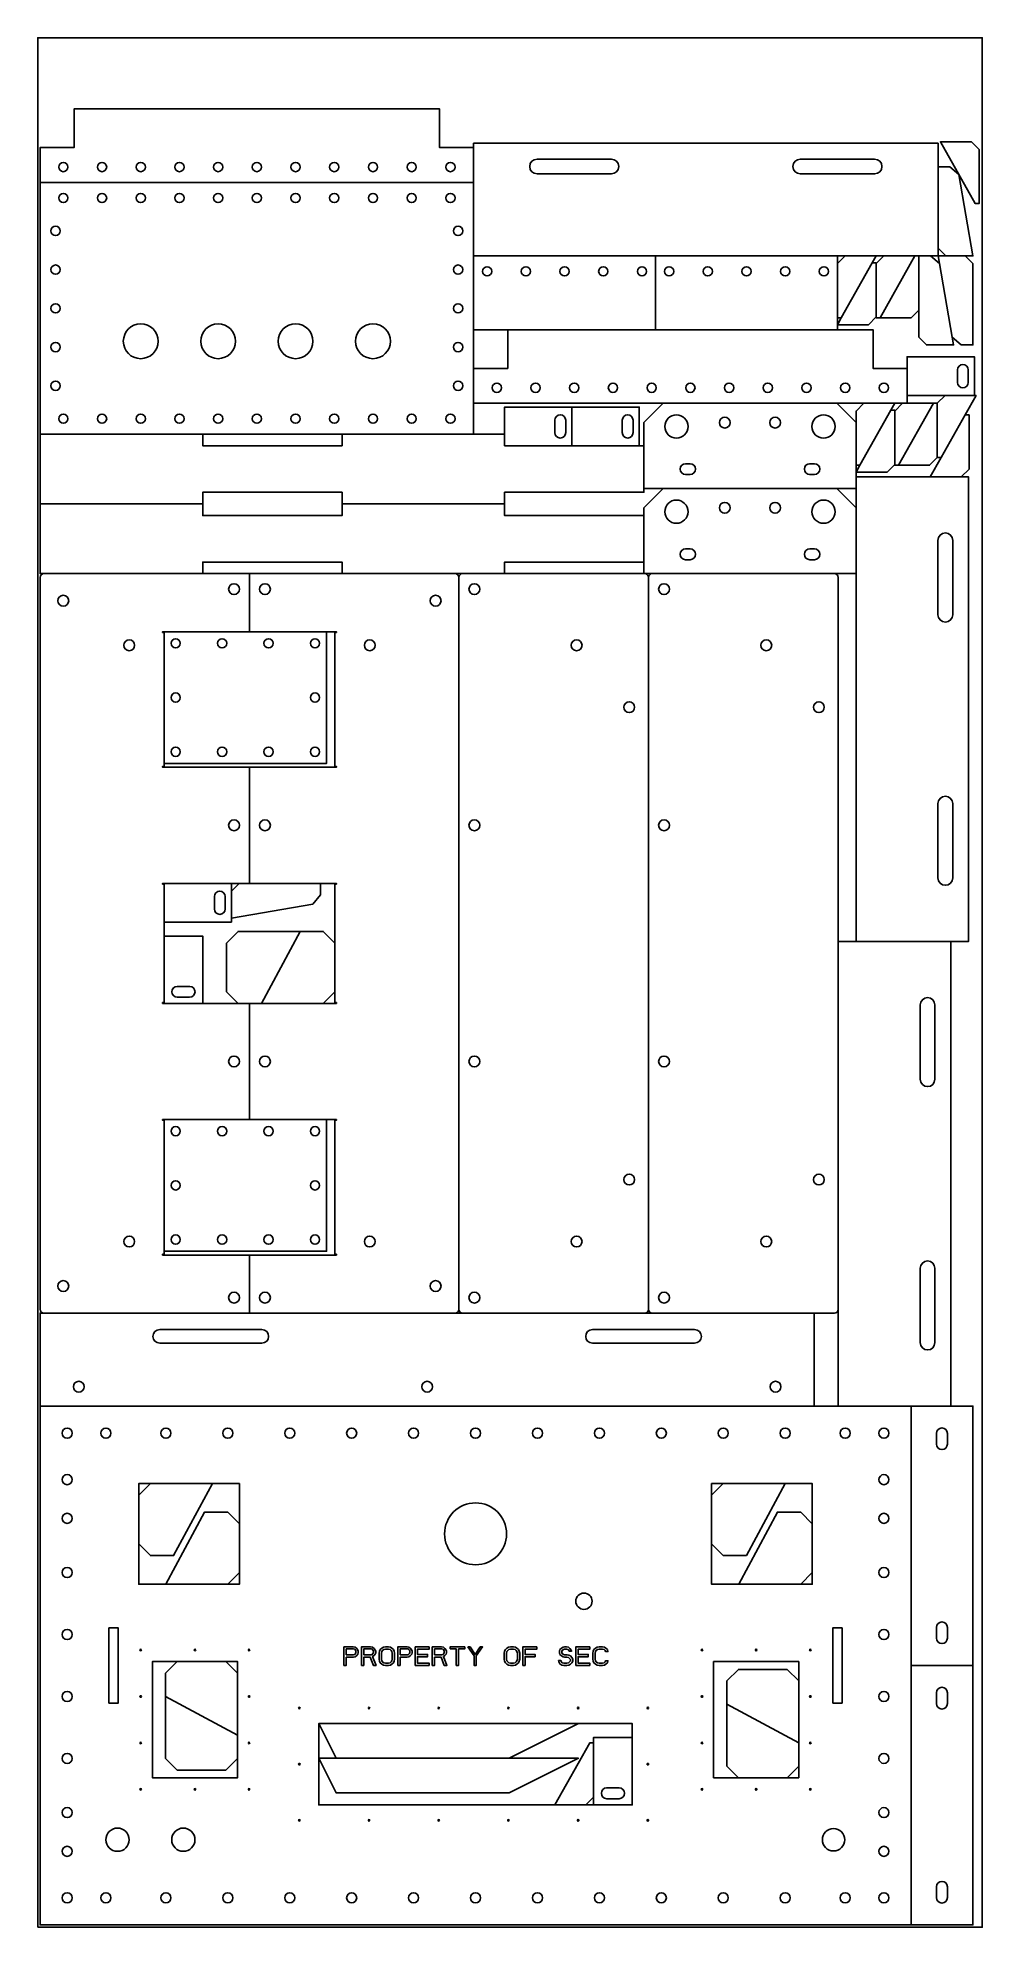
# Model space of a CAD drawing. Extents: x 0 to 1220, y 0 to 2440.
import ezdxf

# ---------------------------------------------------------------- set-up
doc = ezdxf.new("R2010")
doc.units = 0
doc.layers.get('0').update_dxf_attribs({"linetype": 'CONTINUOUS'})

msp = doc.modelspace()

# ---------------------------------------------------------------- linework, layer by layer
for p, q in [((563, 2253.20785), (3, 2253.20785)), ((1123, 1968.11581), (563, 1968.11581))]:
    msp.add_line(p, q)
for points in [[(0, 0), (1220, 0), (1220, 2440), (0, 2440)], [(1215.94454, 2295.79844), (1215.94454, 2225.79844), (1210.94454, 2225.79844), (1165.94454, 2305.79844), (1205.94454, 2305.79844)], [(965.5, 573), (915.5, 480), (885.5, 480), (870.5, 495), (870.5, 558), (885.5, 573)], [(92, 289.5), (92, 386.5), (104, 386.5), (104, 289.5)], [(1027, 289.5), (1039, 289.5), (1039, 386.5), (1027, 386.5)], [(395.5, 338), (398.5, 338), (398.5, 348.7234), (407.5, 348.7234), (410, 349.23404), (412, 350.76596), (413.5, 352.80851), (414, 354.34043), (414, 356.38298), (413.5, 357.91489), (412, 359.95745), (410, 361.48936), (407.5, 362), (395.5, 362)], [(398.5, 351.78723), (408, 351.78723), (409.5, 352.29787), (410.5, 353.31915), (411, 354.85106), (411, 356.38298), (410.5, 357.91489), (409.5, 358.93617), (408, 359.44681), (398.5, 359.44681)], [(418, 338), (421, 338), (421, 348.7234), (429.5, 348.7234), (433.5, 338), (437, 338), (432.5, 349.74468), (434.5, 350.76596), (436, 352.80851), (436.5, 354.34043), (436.5, 356.38298), (436, 357.91489), (434.5, 359.95745), (432.5, 361.48936), (430, 362), (418, 362)], [(421, 351.78723), (421, 359.44681), (430.5, 359.44681), (432, 358.93617), (433, 357.91489), (433.5, 356.38298), (433.5, 354.85106), (433, 353.31915), (432, 352.29787), (430.5, 351.78723)], [(441, 346.17021), (441.5, 343.61702), (442.5, 341.57447), (444.5, 339.53191), (446.5, 338.51064), (449, 338), (453, 338), (455.5, 338.51064), (457.5, 339.53191), (459.5, 341.57447), (460.5, 343.61702), (461, 346.17021), (461, 353.82979), (460.5, 356.38298), (459.5, 358.42553), (457.5, 360.46809), (455.5, 361.48936), (453, 362), (449, 362), (446.5, 361.48936), (444.5, 360.46809), (442.5, 358.42553), (441.5, 356.38298), (441, 353.82979)], [(444, 346.17021), (444.5, 344.12766), (445.5, 342.59574), (447, 341.57447), (449, 341.06383), (453, 341.06383), (455, 341.57447), (456.5, 342.59574), (457.5, 344.12766), (458, 346.17021), (458, 353.82979), (457.5, 355.87234), (456.5, 357.40426), (455, 358.42553), (453, 358.93617), (449, 358.93617), (447, 358.42553), (445.5, 357.40426), (444.5, 355.87234), (444, 353.82979)], [(465, 338), (468, 338), (468, 348.7234), (477, 348.7234), (479.5, 349.23404), (481.5, 350.76596), (483, 352.80851), (483.5, 354.34043), (483.5, 356.38298), (483, 357.91489), (481.5, 359.95745), (479.5, 361.48936), (477, 362), (465, 362)], [(468, 351.78723), (477.5, 351.78723), (479, 352.29787), (480, 353.31915), (480.5, 354.85106), (480.5, 356.38298), (480, 357.91489), (479, 358.93617), (477.5, 359.44681), (468, 359.44681)], [(487.5, 338), (487.5, 362), (505.5, 362), (505.5, 358.93617), (490.5, 358.93617), (490.5, 352.29787), (503.5, 352.29787), (503.5, 349.23404), (490.5, 349.23404), (490.5, 341.06383), (505.5, 341.06383), (505.5, 338)], [(509.5, 338), (512.5, 338), (512.5, 348.7234), (521, 348.7234), (525, 338), (528.5, 338), (524, 349.74468), (526, 350.76596), (527.5, 352.80851), (528, 354.34043), (528, 356.38298), (527.5, 357.91489), (526, 359.95745), (524, 361.48936), (521.5, 362), (509.5, 362)], [(512.5, 351.78723), (522, 351.78723), (523.5, 352.29787), (524.5, 353.31915), (525, 354.85106), (525, 356.38298), (524.5, 357.91489), (523.5, 358.93617), (522, 359.44681), (512.5, 359.44681)], [(532.5, 359.44681), (532.5, 362), (551.5, 362), (551.5, 359.44681), (543.5, 359.44681), (543.5, 338), (540.5, 338), (540.5, 359.44681)], [(555.5, 362), (558.5, 362), (565, 352.29787), (571.5, 362), (574.5, 362), (566.5, 350.25532), (566.5, 338), (563.5, 338), (563.5, 350.25532)], [(602.5, 346.17021), (602.99999, 343.61702), (604, 341.57447), (605.99999, 339.53191), (608.00001, 338.51064), (610.49999, 338), (614.5, 338), (617.00001, 338.51064), (619, 339.53191), (620.99999, 341.57447), (622, 343.61702), (622.49999, 346.17021), (622.49999, 353.82979), (622, 356.38298), (620.99999, 358.42553), (619, 360.46809), (617.00001, 361.48936), (614.5, 362), (610.49999, 362), (608.00001, 361.48936), (605.99999, 360.46809), (604, 358.42553), (602.99999, 356.38298), (602.5, 353.82979)], [(605.5, 346.17021), (605.5, 353.82979), (605.99999, 355.87234), (607, 357.40426), (608.5, 358.42553), (610.49999, 358.93617), (614.5, 358.93617), (616.49999, 358.42553), (617.99999, 357.40426), (619, 355.87234), (619.49999, 353.82979), (619.49999, 346.17021), (619, 344.12766), (617.99999, 342.59574), (616.49999, 341.57447), (614.5, 341.06383), (610.49999, 341.06383), (608.5, 341.57447), (607, 342.59574), (605.99999, 344.12766)], [(626.5, 338), (626.5, 362), (644.5, 362), (644.5, 358.93617), (629.5, 358.93617), (629.5, 352.29787), (642.50001, 352.29787), (642.50001, 349.23404), (629.5, 349.23404), (629.5, 338)], [(672.50001, 344.6383), (675.50001, 344.6383), (676, 343.10638), (677.5, 341.57447), (679.49999, 341.06383), (683.5, 341.06383), (685.49999, 341.57447), (686.99999, 342.59574), (688, 344.12766), (688, 345.65957), (686.99999, 347.19149), (685.49999, 348.21277), (683.5, 348.7234), (680.5, 348.7234), (678.50001, 349.23404), (676.49999, 350.25532), (674.5, 352.29787), (674.00001, 354.34043), (674.00001, 356.38298), (674.5, 358.42553), (676.49999, 360.46809), (678.50001, 361.48936), (680.5, 362), (683.00001, 362), (685.49999, 361.48936), (687.50001, 359.95745), (689.00001, 357.91489), (689.5, 356.38298), (686.5, 356.38298), (686.00001, 357.40426), (685, 358.42553), (683.5, 358.93617), (680.5, 358.93617), (679, 358.42553), (677.5, 357.40426), (677.00001, 355.87234), (677.00001, 354.85106), (677.5, 353.31915), (679, 352.29787), (680.5, 351.78723), (683.5, 351.78723), (686.00001, 351.2766), (688, 350.25532), (689.99999, 348.21277), (691, 346.17021), (691, 343.61702), (689.99999, 341.57447), (688, 339.53191), (686.00001, 338.51064), (683.5, 338), (679.49999, 338), (677.00001, 338.51064), (674.5, 340.04255), (673, 342.59574)], [(695.00001, 338), (713.00001, 338), (713.00001, 341.06383), (698.00001, 341.06383), (698.00001, 349.23404), (710.99999, 349.23404), (710.99999, 352.29787), (698.00001, 352.29787), (698.00001, 358.93617), (713.00001, 358.93617), (713.00001, 362), (695.00001, 362)], [(716.99999, 346.17021), (716.99999, 353.82979), (717.50001, 356.38298), (718.49999, 358.42553), (720.50001, 360.46809), (722.5, 361.48936), (725.00001, 362), (729.50001, 362), (731.99999, 361.48936), (734.00001, 360.46809), (736, 358.42553), (736.49999, 355.87234), (733.49999, 355.87234), (733, 357.40426), (731.5, 358.42553), (729.50001, 358.93617), (725.00001, 358.93617), (722.99999, 358.42553), (721.49999, 357.40426), (720.50001, 355.87234), (719.99999, 353.82979), (719.99999, 346.17021), (720.50001, 344.12766), (721.49999, 342.59574), (722.99999, 341.57447), (725.00001, 341.06383), (729.50001, 341.06383), (731.5, 341.57447), (733, 342.59574), (733.49999, 344.12766), (736.49999, 344.12766), (736, 341.57447), (734.00001, 339.53191), (731.99999, 338.51064), (729.50001, 338), (725.00001, 338), (722.5, 338.51064), (720.50001, 339.53191), (718.49999, 341.57447), (717.50001, 343.61702)], [(608.967478, 218.278639), (698.410197, 218.278639), (608.967478, 173.557279), (385.36068, 173.557279), (363.000001, 218.278639), (385.36068, 218.278639)]]:
    msp.add_lwpolyline(points, close=True)
for points in [[(563, 2298.10785), (563, 2303.74877), (1163, 2303.74877), (1163, 2273.39479), (1163, 2168.39479), (1163, 2158.39479), (1153, 2158.39479), (1138, 2158.39479), (1133, 2158.39479), (1093, 2158.39479), (1083, 2158.39479), (1043, 2158.39479), (1033, 2158.39479)], [(1198, 2158.39479), (1208, 2158.39479), (1189.713412, 2263.542673), (1178, 2273.39479), (1163, 2273.39479)], [(563, 1928.10785), (563, 1968.01581), (563, 2013.01581), (563, 2063.04081), (563, 2158.39479), (563, 2253.10785), (3, 2253.10785), (3, 1928.10785)], [(1033, 2148.39479), (1043, 2158.39479)], [(1083, 2158.39479), (1078, 2149.5059), (1038, 2078.39479), (1033, 2078.39479)], [(1038, 2078.39479), (1033, 2069.5059), (1073, 2069.5059), (1083, 2079.5059), (1083, 2148.39479), (1083, 2149.5059), (1078, 2149.5059)], [(1083, 2148.39479), (1093, 2158.39479)], [(1088, 2078.39479), (1128, 2078.39479), (1138, 2088.39479), (1138, 2158.39479)], [(1173, 2158.39479), (1163, 2168.39479)], [(1164.713412, 2148.542672), (1163, 2158.39479), (1173, 2158.39479), (1198, 2158.39479), (1208, 2148.39479), (1208, 2043.39479), (1193, 2043.39479), (1181.286588, 2053.246907)], [(607, 2063.04081), (563, 2063.04081)], [(1210, 1978.01581), (1210, 2028.01581), (1123, 2028.01581), (1123, 2013.01581)], [(1123, 1978.01581), (1172, 1978.01581)], [(1162, 1968.01581), (1172, 1978.01581), (1212, 1978.01581), (1197.928608, 1953.000001), (1167, 1898.01581), (1162, 1898.01581)], [(563, 1968.01581), (808, 1968.01581)], [(777, 1913.10785), (777, 1963.10785), (690, 1963.10785)], [(783, 1913.10785), (783, 1943.015812), (808, 1968.01581), (1032, 1968.01581), (1057, 1943.015812), (1057, 1888.01581), (1057, 1879.12693), (1057, 1873), (1057, 1858.01183), (1032, 1858.01183)], [(1057, 1943.015812), (1057, 1958.01581), (1067, 1968.01581)], [(1061.999996, 1888.015812), (1057, 1879.12693), (1097, 1879.12693), (1107, 1889.12693), (1107, 1958.01581), (1107, 1959.12693), (1102, 1959.12693)], [(1117, 1968.01581), (1107, 1958.01581)], [(1112, 1888.01581), (1152, 1888.01581), (1162, 1898.01581), (1162, 1968.01581), (1157, 1968.01581)], [(1192.92861, 1873), (1202.92861, 1883), (1202.92861, 1953), (1197.92861, 1953)], [(3, 1838.05785), (3, 1928.10785), (213, 1928.10785), (213, 1913.10785), (393, 1913.10785), (393, 1928.10785), (563, 1928.10785), (603, 1928.10785), (603, 1913.10785), (690, 1913.10785), (777, 1913.10785), (783, 1913.10785), (783, 1858.01183), (783, 1853.05785), (603, 1853.05785), (603, 1838.05785)], [(213, 1928.10785), (393, 1928.10785)], [(1167.000002, 1898.015809), (1152.92861, 1873)], [(808, 1858.01183), (783, 1858.01183)], [(1057, 1873), (1152.92861, 1873), (1192.92861, 1873), (1202.35398, 1873), (1202.35398, 1273), (1179.36582, 1273)], [(1057, 1833.011832), (1057, 1858.01183)], [(8, 1748.00785), (3, 1748.00785), (3, 1838.05785), (213, 1838.05785), (213, 1823.05785), (393, 1823.05785), (393, 1838.05785), (603, 1838.05785), (603, 1823.05785), (783, 1823.05785), (783, 1763.00785), (603, 1763.00785), (603, 1748.00785)], [(393, 1838.05785), (393, 1853.05785), (213, 1853.05785), (213, 1838.05785)], [(393, 1748.00785), (393, 1763.00785), (213, 1763.00785), (213, 1748.00785)], [(783, 1763.00785), (783, 1748.00785)], [(538.96592, 1748.00785), (548.96592, 1748.00785)], [(783.98888, 1748.00785), (793.98888, 1748.00785)], [(1057, 1748.00785), (1057, 1273)], [(163.12898, 1503.00785), (373.12898, 1503.00785), (373.12898, 1673.00785)], [(163.12898, 1673.00785), (163.12898, 1672.00785)], [(273.48296, 1498.00785), (385.83694, 1498.00785), (385.83694, 1499.00785), (383.83694, 1499.00785), (383.83694, 1672.00785), (385.83694, 1672.00785), (385.83694, 1673.00785), (373.12898, 1673.00785), (273.48296, 1673.00785)], [(163.12898, 1347.00785), (163.12898, 1348.00785)], [(163.12898, 1298.00785), (250.12898, 1298.00785), (250.12898, 1348.00785)], [(250.12898, 1303.00785), (355.276862, 1321.294438), (365.12898, 1333.00785), (365.12898, 1348.00785)], [(260.12898, 1348.00785), (250.12898, 1338.00785)], [(273.48296, 1348.00785), (385.83694, 1348.00785), (385.83694, 1347.00785), (383.83694, 1347.00785), (383.83694, 1271.00785), (383.83694, 1208.00785), (383.83694, 1194.00785), (385.83694, 1194.00785), (385.83694, 1193.00785), (368.83694, 1193.00785), (288.83694, 1193.00785), (273.48296, 1193.00785)], [(213.12898, 1193.00785), (213.12898, 1280.00785), (163.12898, 1280.00785)], [(258.83694, 1193.00785), (243.83694, 1208.00785), (243.83694, 1271.00785), (258.83694, 1286.00785), (338.83694, 1286.00785)], [(383.83694, 1271.00785), (368.83694, 1286.00785), (338.83694, 1286.00785), (288.83694, 1193.00785)], [(383.83694, 1208.00785), (368.83694, 1193.00785)], [(163.12898, 1194.00785), (163.12898, 1193.00785)], [(163.12898, 873.00785), (373.12898, 873.00785), (373.12898, 1043.00785)], [(163.12898, 1043.00785), (163.12898, 1042.00785)], [(1034.01184, 798.00785), (1034.01184, 673)], [(1179.36582, 673), (1208, 673), (1208, 338)], [(145.5, 573), (130.5, 573), (130.5, 558)], [(260.5, 521), (260.5, 573), (225.5, 573)], [(870.5, 558), (870.5, 573), (885.5, 573)], [(965.5, 573), (1000.5, 573), (1000.5, 521)], [(130.5, 495), (130.5, 443), (165.5, 443)], [(905.5, 443), (870.5, 443), (870.5, 495)], [(245.5, 443), (260.5, 443), (260.5, 458)], [(1000.5, 458), (1000.5, 443), (985.5, 443)], [(180, 343), (148, 343), (148, 193), (258, 193), (258, 218)], [(258, 328), (258, 343), (243, 343)], [(905, 193), (873, 193), (873, 343), (983, 343), (983, 318)], [(668, 158), (363, 158), (363, 263)], [(385.36068, 218.278639), (363.000001, 262.999999), (698.410197, 262.999999), (608.967478, 218.278639)], [(768, 245), (768, 263), (698.410197, 263)], [(718, 168), (718, 158), (768, 158), (768, 245), (718, 245), (718, 238)], [(983, 208), (983, 193), (968, 193)], [(708, 158), (718, 158)]]:
    msp.add_lwpolyline(points)
for points in [[(645, 2264.24877), (741, 2264.24877, 1), (741, 2283.24877), (645, 2283.24877, 1)], [(985, 2264.24877), (1081, 2264.24877, 1), (1081, 2283.24877), (985, 2283.24877, 1)], [(1202, 2011.01581, 1), (1188, 2011.01581), (1188, 1995.01581, 1), (1202, 1995.01581)], [(682, 1946.10785, 1), (668, 1946.10785), (668, 1930.10785, 1), (682, 1930.10785)], [(769, 1946.10785, 1), (755, 1946.10785), (755, 1930.10785, 1), (769, 1930.10785)], [(842.72, 1890.01183, -1), (842.72, 1876.01183), (836.72, 1876.01183, -1), (836.72, 1890.01183)], [(1003.28, 1890.01183), (997.28, 1890.01183, 1), (997.28, 1876.01183), (1003.28, 1876.01183, 1)], [(1162.85398, 1791), (1162.85398, 1695, 1), (1181.85398, 1695), (1181.85398, 1791, 1)], [(842.72, 1780.00785, -1), (842.72, 1766.00785), (836.72, 1766.00785, -1), (836.72, 1780.00785)], [(1003.28, 1780.00785), (997.28, 1780.00785, 1), (997.28, 1766.00785), (1003.28, 1766.00785, 1)], [(1162.85398, 1451), (1162.85398, 1355, 1), (1181.85398, 1355), (1181.85398, 1451, 1)], [(242.12898, 1331.00785, 1), (228.12898, 1331.00785), (228.12898, 1315.00785, 1), (242.12898, 1315.00785)], [(196.12898, 1201.00785, 1), (196.12898, 1215.00785), (180.12898, 1215.00785, 1), (180.12898, 1201.00785)], [(1139.86582, 1191), (1139.86582, 1095, 1), (1158.86582, 1095), (1158.86582, 1191, 1)], [(1139.86582, 851), (1139.86582, 755, 1), (1158.86582, 755), (1158.86582, 851, 1)], [(157.5, 754.25785, -1), (157.5, 771.75785), (289.5, 771.75785, -1), (289.5, 754.25785)], [(716.5, 754.25785), (848.5, 754.25785, 1), (848.5, 771.75785), (716.5, 771.75785, 1)], [(1161, 637.78), (1161, 623.78, 1), (1175, 623.78), (1175, 637.78, 1)], [(1161, 387.22, -1), (1175, 387.22), (1175, 373.22, -1), (1161, 373.22)], [(1161, 302.78), (1161, 288.78, 1), (1175, 288.78), (1175, 302.78, 1)], [(751, 166, 1), (751, 180), (735, 180, 1), (735, 166)], [(1161, 52.22, -1), (1175, 52.22), (1175, 38.22, -1), (1161, 38.22)]]:
    msp.add_lwpolyline(points, format="xyb", close=True)
for points in [[(273.48296, 793.00785), (273.48296, 868.00785), (161.12898, 868.00785), (161.12898, 869.00785), (163.12898, 869.00785), (163.12898, 873.00785), (163.12898, 1042.00785), (161.12898, 1042.00785), (161.12898, 1043.00785), (163.12898, 1043.00785), (273.48296, 1043.00785), (273.48296, 1193.00785), (258.83694, 1193.00785), (213.12898, 1193.00785), (163.12898, 1193.00785), (161.12898, 1193.00785), (161.12898, 1194.00785), (163.12898, 1194.00785), (163.12898, 1280.00785), (163.12898, 1298.00785), (163.12898, 1347.00785), (161.12898, 1347.00785), (161.12898, 1348.00785), (163.12898, 1348.00785), (250.12898, 1348.00785), (273.48296, 1348.00785), (273.48296, 1498.00785), (161.12898, 1498.00785), (161.12898, 1499.00785), (163.12898, 1499.00785), (163.12898, 1503.00785), (163.12898, 1672.00785), (161.12898, 1672.00785), (161.12898, 1673.00785), (163.12898, 1673.00785), (273.48296, 1673.00785), (273.48296, 1748.00785), (213, 1748.00785), (8, 1748.00785, 0.41421356), (3, 1743.00785), (3, 798.00785, 0.41421356), (8, 793.00785)], [(783.98888, 793.00785, 0.41421356), (788.98888, 798.00785), (788.98888, 1743.00785, 0.41421356), (783.98888, 1748.00785), (783, 1748.00785), (603, 1748.00785), (548.96592, 1748.00785, 0.41421356), (543.96592, 1743.00785)], [(1003, 793.00785), (1029.01184, 793.00785, 0.41421356), (1034.01184, 798.00785), (1034.01184, 1273), (1034.01184, 1743.00785, 0.41421356), (1029.01184, 1748.00785), (793.98888, 1748.00785, 0.41421356), (788.98888, 1743.00785)], [(543.96592, 798.00785, 0.41421356), (548.96592, 793.00785)], [(788.98888, 798.00785, 0.41421356), (793.98888, 793.00785)]]:
    msp.add_lwpolyline(points, format="xyb")
for centre in [(33, 2273.10785), (83, 2273.10785), (133, 2273.10785), (183, 2273.10785), (233, 2273.10785), (283, 2273.10785), (333, 2273.10785), (383, 2273.10785), (433, 2273.10785), (483, 2273.10785), (533, 2273.10785), (580.5, 2138.394792), (630.5, 2138.394792), (680.5, 2138.394792), (730.5, 2138.394792), (780.5, 2138.394792), (815.5, 2138.394792), (865.5, 2138.394792), (915.5, 2138.394792), (965.5, 2138.394792), (1015.5, 2138.394792), (593, 1988.01581), (643, 1988.01581), (693, 1988.01581), (743, 1988.01581), (793, 1988.01581), (843, 1988.01581), (893, 1988.01581), (943, 1988.01581), (993, 1988.01581), (1043, 1988.01581), (1093, 1988.01581)]:
    msp.add_circle(centre, 6)
at = {"layer": '02___PRT_ALL_AXES'}
for centre, radius in [((33, 2233.10785), 6), ((83, 2233.10785), 6), ((133, 2233.10785), 6), ((183, 2233.10785), 6), ((233, 2233.10785), 6), ((283, 2233.10785), 6), ((333, 2233.10785), 6), ((383, 2233.10785), 6), ((433, 2233.10785), 6), ((483, 2233.10785), 6), ((533, 2233.10785), 6), ((23, 2190.60785), 6), ((543, 2190.60785), 6), ((23, 2140.60785), 6), ((543, 2140.60785), 6), ((23, 2090.60785), 6), ((543, 2090.60785), 6), ((133, 2048.10785), 22.5), ((233, 2048.10785), 22.5), ((333, 2048.10785), 22.5), ((433, 2048.10785), 22.5), ((23, 2040.60785), 6), ((543, 2040.60785), 6), ((23, 1990.60785), 6), ((543, 1990.60785), 6), ((33, 1948.10785), 6), ((83, 1948.10785), 6), ((133, 1948.10785), 6), ((183, 1948.10785), 6), ((233, 1948.10785), 6), ((283, 1948.10785), 6), ((333, 1948.10785), 6), ((383, 1948.10785), 6), ((433, 1948.10785), 6), ((483, 1948.10785), 6), ((533, 1948.10785), 6), ((825, 1938.015812), 15), ((1015, 1938.015812), 15), ((887.5, 1943.015812), 7), ((952.5, 1943.015812), 7), ((825, 1828.011832), 15), ((887.5, 1833.011832), 7), ((952.5, 1833.011832), 7), ((1015, 1828.011832), 15), ((253.48296, 1728.00785), 7), ((293.48296, 1728.00785), 7), ((563.96592, 1728.00785), 7), ((808.98888, 1728.00785), 7), ((33, 1713.00785), 7), ((513.96592, 1713.00785), 7), ((118.12898, 1655.50785), 7), ((178.12898, 1658.00785), 6), ((238.12898, 1658.00785), 6), ((298.12898, 1658.00785), 6), ((358.12898, 1658.00785), 6), ((428.83694, 1655.50785), 7), ((696.069898, 1655.50785), 7), ((941.092858, 1655.50785), 7), ((178.12898, 1588.00785), 6), ((358.12898, 1588.00785), 6), ((763.98888, 1575.50785), 7), ((1009.01184, 1575.50785), 7), ((178.12898, 1518.00785), 6), ((238.12898, 1518.00785), 6), ((298.12898, 1518.00785), 6), ((358.12898, 1518.00785), 6), ((253.48296, 1423.00785), 7), ((293.48296, 1423.00785), 7), ((563.96592, 1423.00785), 7), ((808.98888, 1423.00785), 7), ((253.48296, 1118.00785), 7), ((293.48296, 1118.00785), 7), ((563.96592, 1118.00785), 7), ((808.98888, 1118.00785), 7), ((178.12898, 1028.00785), 6), ((238.12898, 1028.00785), 6), ((298.12898, 1028.00785), 6), ((358.12898, 1028.00785), 6), ((178.12898, 958.00785), 6), ((358.12898, 958.00785), 6), ((763.98888, 965.50785), 7), ((1009.01184, 965.50785), 7), ((118.12898, 885.50785), 7), ((178.12898, 888.00785), 6), ((238.12898, 888.00785), 6), ((298.12898, 888.00785), 6), ((358.12898, 888.00785), 6), ((428.83694, 885.50785), 7), ((696.069898, 885.50785), 7), ((941.092858, 885.50785), 7), ((33, 828.00785), 7), ((513.96592, 828.00785), 7), ((253.48296, 813.00785), 7), ((293.48296, 813.00785), 7), ((563.96592, 813.00785), 7), ((808.98888, 813.00785), 7), ((53, 697.999996), 7), ((503, 697.999996), 7), ((953, 697.999996), 7), ((38, 638), 6.5), ((88, 638), 6.5), ((165.5, 638), 6.5), ((245.5, 638), 6.5), ((325.5, 638), 6.5), ((405.5, 638), 6.5), ((485.5, 638), 6.5), ((565.5, 638), 6.5), ((645.5, 638), 6.5), ((725.5, 638), 6.5), ((805.5, 638), 6.5), ((885.5, 638), 6.5), ((965.5, 638), 6.5), ((1043, 638), 6.5), ((1093, 638), 6.5), ((38, 578), 6.5), ((1093, 578), 6.5), ((565.5, 508), 40), ((38, 528), 6.5), ((1093, 528), 6.5), ((38, 458), 6.5), ((1093, 458), 6.5), ((705.5, 421), 10.5), ((38, 378), 6.5), ((1093, 378), 6.5), ((133, 358), 1), ((203, 358), 1), ((273, 358), 1), ((858, 358), 1), ((928, 358), 1), ((998, 358), 1), ((38, 298), 6.5), ((133, 298), 1), ((273, 298), 1), ((858, 298), 1), ((998, 298), 1), ((1093, 298), 6.5), ((338, 283), 1), ((428, 283), 1), ((518, 283), 1), ((608, 283), 1), ((698, 283), 1), ((788, 283), 1), ((38, 218), 6.5), ((133, 238), 1), ((273, 238), 1), ((858, 238), 1), ((998, 238), 1), ((1093, 218), 6.5), ((338, 210.5), 1), ((788, 210.5), 1), ((133, 178), 1), ((203, 178), 1), ((273, 178), 1), ((858, 178), 1), ((928, 178), 1), ((998, 178), 1), ((38, 148), 6.5), ((1093, 148), 6.5), ((103, 113), 15), ((188, 113), 15), ((338, 138), 1), ((428, 138), 1), ((518, 138), 1), ((608, 138), 1), ((698, 138), 1), ((788, 138), 1), ((1028, 113), 14.5), ((38, 98), 6.5), ((1093, 98), 6.5), ((38, 38), 6.5), ((88, 38), 6.5), ((165.5, 38), 6.5), ((245.5, 38), 6.5), ((325.5, 38), 6.5), ((405.5, 38), 6.5), ((485.5, 38), 6.5), ((565.5, 38), 6.5), ((645.5, 38), 6.5), ((725.5, 38), 6.5), ((805.5, 38), 6.5), ((885.5, 38), 6.5), ((965.5, 38), 6.5), ((1043, 38), 6.5), ((1093, 38), 6.5)]:
    msp.add_circle(centre, radius, dxfattribs=at)
at = {"layer": '1'}
for points in [[(3, 2253.10785), (3, 2298.10785), (47, 2298.10785), (47, 2348.13285), (519, 2348.13285), (519, 2298.10785), (563, 2298.10785), (563, 2253.10785)], [(563, 2158.39479), (798, 2158.39479), (798, 2063.04081)], [(1033, 2063.04081), (1033, 2069.5059), (1033, 2078.39479), (1033, 2148.39479), (1033, 2158.39479), (798, 2158.39479)], [(1133, 2158.39479), (1088, 2078.39479), (1083, 2078.39479), (1083, 2079.5059)], [(1138, 2088.39479), (1138, 2053.39479), (1148, 2043.39479), (1183, 2043.39479), (1181.286588, 2053.246907), (1164.713412, 2148.542672), (1153, 2158.39479)], [(1032, 1968.01581), (1067, 1968.01581), (1107, 1968.01581), (1117, 1968.01581), (1123, 1968.01581), (1123, 2013.01581), (1079, 2013.01581), (1079, 2063.04081), (1033, 2063.04081), (798, 2063.04081), (607, 2063.04081), (607, 2013.01581), (563, 2013.01581)], [(690, 1913.10785), (690, 1963.10785), (603, 1963.10785), (603, 1928.10785)], [(1107, 1968.01581), (1102, 1959.12693), (1061.999996, 1888.015812), (1057, 1888.01581)], [(1123, 1968.01581), (1157, 1968.01581), (1112, 1888.01581), (1107, 1888.01581), (1107, 1889.12693)], [(783, 1823.05785), (783, 1833.011832), (808, 1858.01183), (1032, 1858.01183), (1057, 1833.011832), (1057, 1748.00785), (1029.01184, 1748.00785)], [(1128, 673), (1179.36582, 673), (1179.36582, 1273), (1057, 1273), (1034.01184, 1273)], [(273.48296, 1043.00785), (373.12898, 1043.00785), (385.83694, 1043.00785), (385.83694, 1042.00785), (383.83694, 1042.00785), (383.83694, 869.00785), (385.83694, 869.00785), (385.83694, 868.00785), (273.48296, 868.00785)], [(3, 673), (3, 793.00785), (8, 793.00785), (273.48296, 793.00785), (538.96592, 793.00785), (548.96592, 793.00785), (783.98888, 793.00785), (793.98888, 793.00785), (1003, 793.00785), (1003, 673)], [(165, 298), (165, 328), (180, 343), (243, 343), (258, 328), (258, 248)], [(1128, 338), (1208, 338), (1208, 3), (1128, 3)], [(890, 288), (890, 208), (905, 193), (968, 193), (983, 208), (983, 238)]]:
    msp.add_lwpolyline(points, dxfattribs=at)
msp.add_lwpolyline([(538.96592, 793.00785, 0.41421356), (543.96592, 798.00785), (543.96592, 1743.00785, 0.41421356), (538.96592, 1748.00785), (393, 1748.00785), (273.48296, 1748.00785)], format="xyb", dxfattribs=at)
for points in [[(1128, 673), (1034.01184, 673), (1003, 673), (3, 673), (3, 3), (1128, 3), (1128, 338)], [(225.5, 573), (145.5, 573), (130.5, 558), (130.5, 495), (145.5, 480), (175.5, 480)], [(260.5, 521), (245.5, 536), (215.5, 536), (165.5, 443), (245.5, 443), (260.5, 458)], [(1000.5, 521), (1000.5, 458), (985.5, 443), (905.5, 443), (955.5, 536), (985.5, 536)], [(983, 318), (983, 238), (890, 288), (890, 318), (905, 333), (968, 333)], [(258, 248), (258, 218), (243, 203), (180, 203), (165, 218), (165, 298)], [(718, 238), (718, 168), (708, 158), (668, 158), (713, 238)]]:
    msp.add_lwpolyline(points, close=True, dxfattribs=at)

doc.saveas('drawing.dxf')
